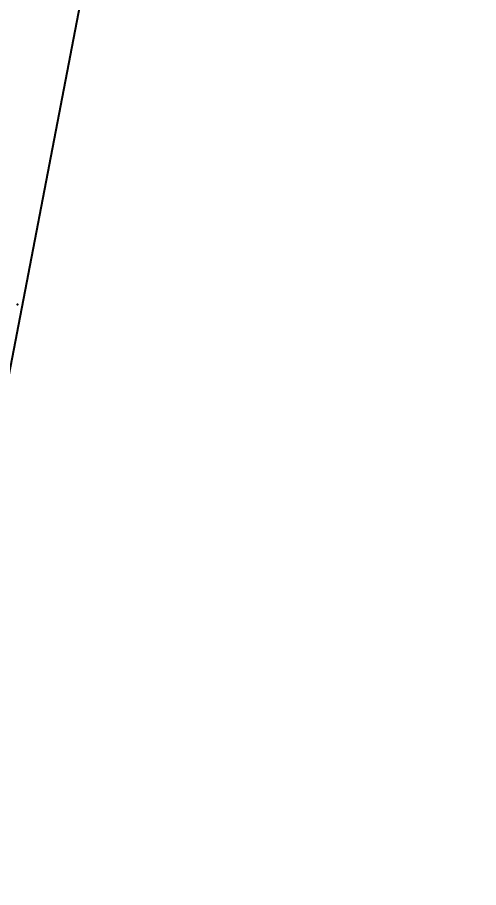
# Model space of a CAD drawing. Extents: x 512650 to 528870, y -6972 to 4508.
# Drawn here: x 514805.5 to 514988.1, y -3607.8 to -3263.5 of the extents above; entities that cross this region are included whole.
import ezdxf

# ---------------------------------------------------------------- set-up
doc = ezdxf.new("R2010")
doc.units = 0
doc.header["$LTSCALE"] = 200
doc.header["$MEASUREMENT"] = 0
doc.layers.get('0').update_dxf_attribs({"linetype": 'CONTINUOUS'})
for name, color, linetype in [('LINEA_ANG', 2, 'CONTINUOUS'), ('LS', 7, 'CONTINUOUS'), ('PIASTRE', 5, 'CONTINUOUS')]:
    doc.layers.add(name, color=color, linetype=linetype)
doc.styles.add('QUOTE', font='ROMANS8.SHX', dxfattribs={"width": 0.7})
doc.styles.add('RS', font='ROMANS8.shx', dxfattribs={"width": 0.7})
doc.styles.get("Standard").update_dxf_attribs({"font": 'ROMANS8.SHX', "width": 0.7})
doc.dimstyles.new('TRATTO', dxfattribs={"dimscale": 0, "dimtxt": 60, "dimasz": 40, "dimexe": 0, "dimexo": 0, "dimgap": 5, "dimtad": 1, "dimrnd": 0.5, "dimdsep": 46, "dimtxsty": 'RS', "dimblk1": 'OBLIQUE', "dimblk2": 'OBLIQUE', "dimsah": 1, "dimcen": 0.09, "dimclrd": 2, "dimclre": 2, "dimclrt": 7, "dimadec": 0, "dimazin": 0, "dimtfac": 1, "dimtix": 1, "dimtmove": 2, "dimatfit": 3, "dimfxl": 1, "dimtolj": 1, "dimtzin": 0, "dimarcsym": 0})

# ---------------------------------------------------------------- blocks, each defined once
blk = doc.blocks.new('MRKR_98')
blk.add_point((0, 0))
at = {"color": 7, "style": 'QUOTE', "width": 0.5, "flags": 1}
for tag, p in [('TI', (3.734, 6.827)), ('DI_S', (3.734, 6.422)), ('D_S', (3.734, 6.021)), ('E_S', (3.734, 5.681)), ('NFORI', (3.715, 5.298)), ('AUX2', (3.714, 4.932)), ('FAM', (3.728, 4.546)), ('AUX1', (3.734, 4.193)), ('COMMESSA', (3.734, 3.85)), ('MD', (3.734, 3.507)), ('MP', (3.734, 3.164)), ('LARGHEZZA', (3.734, 2.821)), ('SPESSORE', (3.734, 2.478)), ('NP', (3.734, 2.135)), ('SV', (3.734, 1.793)), ('PESO', (3.734, 1.45)), ('QUA', (3.734, 1.107)), ('LUN', (3.734, 0.764)), ('PROF', (3.734, 0.421)), ('POS', (3.734, 0.078))]:
    blk.add_attdef(tag, p, '', height=0.2, dxfattribs=at)
at = {"color": 7, "flags": 1}
for tag, p in [('LAV1', (5.258, 6.878)), ('LAV2', (5.258, 6.545)), ('LAV3', (5.258, 6.212)), ('LAV4', (5.258, 5.878)), ('LAV5', (5.258, 5.545)), ('LAV6', (5.258, 5.212)), ('LAV7', (5.258, 4.878)), ('LAV8', (5.258, 4.545)), ('LAV9', (5.258, 4.212)), ('LAV10', (5.258, 3.878))]:
    blk.add_attdef(tag, p, '', height=0.2, dxfattribs=at)
blk = doc.blocks.new('_OBLIQUE')
at = {"color": 0, "linetype": 'ByBlock'}
blk.add_line((-0.5, -0.5), (0.5, 0.5), dxfattribs=at)
blk = doc.blocks.new('*D19')
at = {"layer": 'LS', "color": 2, "lineweight": -2, "transparency": 16777216}
for p, q in [((515320.81, -150.37), (513296.84, -150.37)), ((513296.84, -150.37), (513296.84, -4328.8)), ((514515, -4328.8), (513296.84, -4328.8))]:
    blk.add_line(p, q, dxfattribs=at)
at = {"layer": 'LS', "color": 2, "lineweight": -2, "transparency": 16777216, "xscale": 40, "yscale": 40, "zscale": 40}
for p, rotation in [((513296.84, -150.37), 90), ((513296.84, -4328.8), 270)]:
    blk.add_blockref('_OBLIQUE', p, dxfattribs=dict(at, rotation=rotation))
at = {"layer": 'LS', "color": 7, "transparency": 16777216, "insert": (513261.84, -2239.58), "char_height": 60, "attachment_point": 5, "rotation": 90, "style": 'RS'}
blk.add_mtext('\\A1;4100', dxfattribs=at)
blk = doc.blocks.new('*D27')
at = {"layer": 'LS', "color": 2, "lineweight": -2, "transparency": 16777216}
for p, q in [((514828.74, -2935.65), (513726.47, -2935.65)), ((513726.47, -2935.65), (513726.47, -4328.8)), ((514515, -4328.8), (513726.47, -4328.8))]:
    blk.add_line(p, q, dxfattribs=at)
at = {"layer": 'LS', "color": 2, "lineweight": -2, "transparency": 16777216, "xscale": 40, "yscale": 40, "zscale": 40}
for p, rotation in [((513726.47, -2935.65), 90), ((513726.47, -4328.8), 270)]:
    blk.add_blockref('_OBLIQUE', p, dxfattribs=dict(at, rotation=rotation))
at = {"layer": 'LS', "color": 7, "transparency": 16777216, "insert": (513691.47, -3632.23), "char_height": 60, "attachment_point": 5, "rotation": 90, "style": 'RS'}
blk.add_mtext('\\A1;1367', dxfattribs=at)

msp = doc.modelspace()

# ---------------------------------------------------------------- linework, layer by layer
at = {"layer": 'LINEA_ANG'}
msp.add_line((514741.155, -3721.132), (516123.482, 3446.794), dxfattribs=at)

# ---------------------------------------------------------------- block references
at = {"layer": 'PIASTRE', "xscale": 14.99999999999999, "yscale": 14.99999999999999, "zscale": 14.99999999999999, "rotation": 79.08456738599997}
msp.add_blockref('MRKR_98', (514805.477, -3377.088), dxfattribs=at)

# ---------------------------------------------------------------- dimensions: what is measured, and where the dimension line sits
at = {"layer": 'LS'}
for base, p1, picture, middle in [((513296.839, -4328.803), (515320.812, -150.366), '*D19', (513261.839, -2239.584)), ((513726.471, -4328.803), (514828.738, -2935.651), '*D27', (513691.471, -3632.227))]:
    dim = msp.add_linear_dim(base=base, p1=p1, p2=(514515.005, -4328.803), angle=90, dimstyle='TRATTO', override={"dimscale": 1, "dimlfac": 0.981228}, dxfattribs=at)
    dim.commit()
    dim.dimension.update_dxf_attribs({"geometry": picture, "text_midpoint": middle})

doc.saveas('drawing.dxf')
